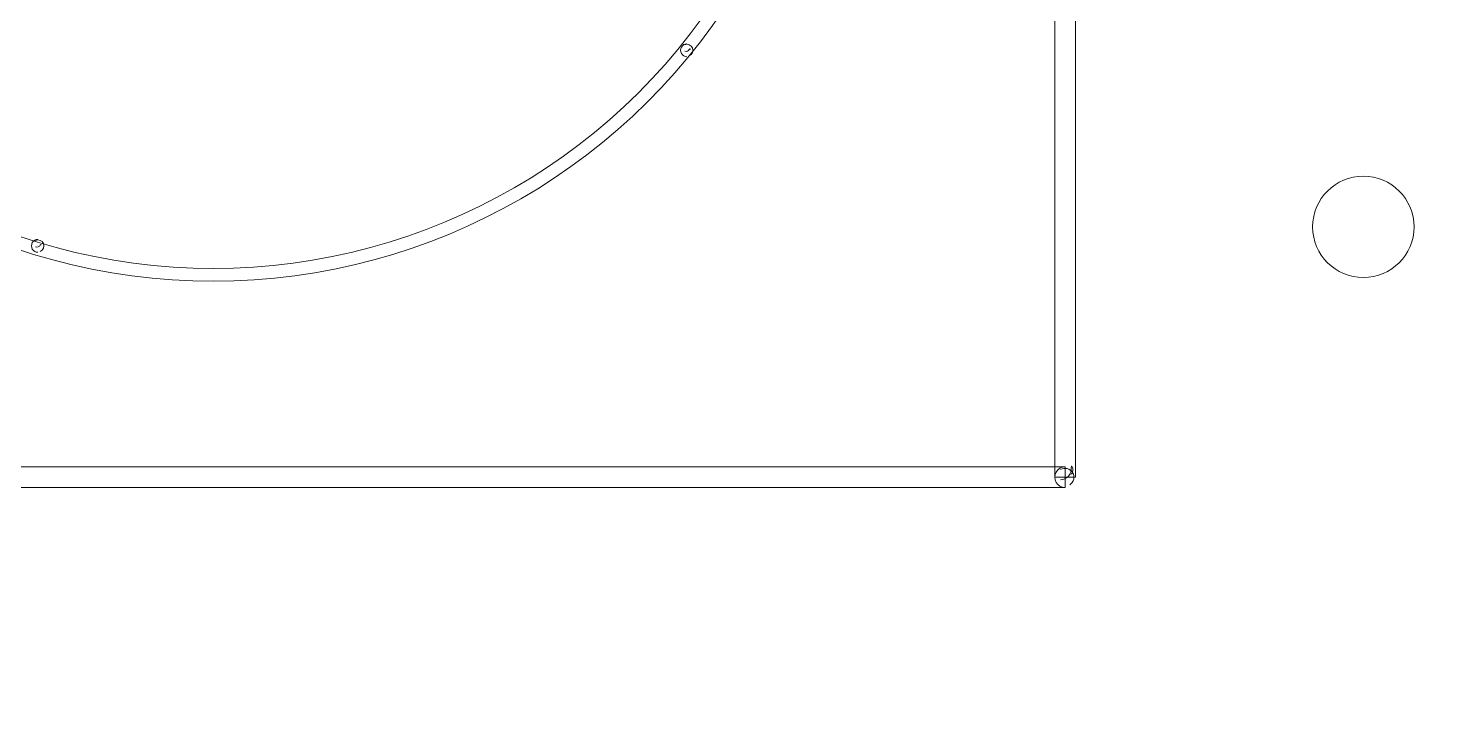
# Model space of a CAD drawing. Header units: millimetres. Extents: x -19.4 to 22.9, y -18.1 to 22.2.
# Drawn here: x -1.89 to 11.99, y -8.82 to -1.95 of the extents above; entities that cross this region are included whole.
import ezdxf

# ---------------------------------------------------------------- set-up
doc = ezdxf.new("R2010")
doc.units = ezdxf.units.MM
doc.header["$MEASUREMENT"] = 0
for name, color, linetype in [('BG_OUTLINE', 7, 'Continuous'), ('PG_SILKSCREEN_TOP', 7, 'Continuous'), ('PIN_TOP', 7, 'Continuous')]:
    doc.layers.add(name, color=color, linetype=linetype)

msp = doc.modelspace()

# ---------------------------------------------------------------- linework, layer by layer
at = {"layer": 'BG_OUTLINE', "lineweight": 9}
msp.add_open_spline([(-13.5636, -18.0908), (-13.5636, -18.0908), (13.4366, -18.0908), (13.4366, -18.0908), (13.4366, -18.0908), (13.4366, -18.0908), (13.4366, 12.9092), (13.4366, 12.9092), (13.4366, 12.9092), (13.4366, 12.9092), (-13.5636, 12.9092), (-13.5636, 12.9092), (-13.5636, 12.9092), (-13.5636, 12.9092), (-13.5636, -18.0908), (-13.5636, -18.0908)], degree=3, knots=[0, 0, 0, 0, 0.25, 0.25, 0.25, 0.25, 0.5, 0.5, 0.5, 0.5, 0.75, 0.75, 0.75, 0.75, 1, 1, 1, 1], dxfattribs=at)
at = {"layer": 'PG_SILKSCREEN_TOP', "lineweight": 9}
for points, knots in [([(8.2349, 9.6184), (8.2349, 9.6184), (8.4381, 9.6184), (8.4381, 9.6184), (8.4381, 9.6184), (8.4381, 9.6184), (8.4381, -6.3814), (8.4381, -6.3814), (8.4381, -6.3814), (8.4381, -6.3814), (8.2349, -6.3814), (8.2349, -6.3814), (8.2349, -6.3814), (8.2349, -6.3814), (8.2349, 9.6184), (8.2349, 9.6184)], [0, 0, 0, 0, 0.25, 0.25, 0.25, 0.25, 0.5, 0.5, 0.5, 0.5, 0.75, 0.75, 0.75, 0.75, 1, 1, 1, 1]), ([(-0.0635, -4.4477), (-2.2297, -4.4477), (-4.2314, -3.292), (-5.3146, -1.416), (-5.3146, -1.416), (-6.3977, 0.4599), (-6.3977, 2.7713), (-5.3146, 4.6474), (-5.3146, 4.6474), (-4.2314, 6.5234), (-2.2297, 7.6791), (-0.0635, 7.6791)], [0, 0, 0, 0, 0.3333333, 0.3333333, 0.3333333, 0.3333333, 0.6666667, 0.6666667, 0.6666667, 0.6666667, 1, 1, 1, 1]), ([(-0.0635, 7.6791), (2.1027, 7.6791), (4.1044, 6.5234), (5.1876, 4.6474), (5.1876, 4.6474), (6.2707, 2.7713), (6.2707, 0.4599), (5.1876, -1.416), (5.1876, -1.416), (4.1044, -3.292), (2.1027, -4.4477), (-0.0635, -4.4477)], [0, 0, 0, 0, 0.3333333, 0.3333333, 0.3333333, 0.3333333, 0.6666667, 0.6666667, 0.6666667, 0.6666667, 1, 1, 1, 1]), ([(-0.0635, 7.5521), (-2.1844, 7.5521), (-4.1441, 6.4206), (-5.2046, 4.5839), (-5.2046, 4.5839), (-6.2651, 2.7471), (-6.2651, 0.4842), (-5.2046, -1.3525), (-5.2046, -1.3525), (-4.1441, -3.1893), (-2.1844, -4.3207), (-0.0635, -4.3207)], [0, 0, 0, 0, 0.3333333, 0.3333333, 0.3333333, 0.3333333, 0.6666667, 0.6666667, 0.6666667, 0.6666667, 1, 1, 1, 1]), ([(-0.0635, -4.3207), (2.0574, -4.3207), (4.0171, -3.1893), (5.0776, -1.3525), (5.0776, -1.3525), (6.1381, 0.4842), (6.1381, 2.7471), (5.0776, 4.5839), (5.0776, 4.5839), (4.0171, 6.4206), (2.0574, 7.5521), (-0.0635, 7.5521)], [0, 0, 0, 0, 0.3333333, 0.3333333, 0.3333333, 0.3333333, 0.6666667, 0.6666667, 0.6666667, 0.6666667, 1, 1, 1, 1]), ([(4.6076, -2.2321), (4.5849, -2.2321), (4.5639, -2.22), (4.5526, -2.2003), (4.5526, -2.2003), (4.5412, -2.1807), (4.5412, -2.1564), (4.5526, -2.1368), (4.5526, -2.1368), (4.564, -2.1171), (4.5848, -2.105), (4.6075, -2.1051)], [0, 0, 0, 0, 0.3333333, 0.3333333, 0.3333333, 0.3333333, 0.6666667, 0.6666667, 0.6666667, 0.6666667, 1, 1, 1, 1]), ([(4.5851, -2.1778), (4.6025, -2.1851), (4.6224, -2.177), (4.6297, -2.1597), (4.6297, -2.1597), (4.637, -2.1424), (4.6471, -2.1668), (4.6298, -2.1594)], [0, 0, 0, 0, 0.5, 0.5, 0.5, 0.5, 1, 1, 1, 1]), ([(4.5852, -2.1143), (4.6152, -2.1019), (4.6494, -2.1162), (4.6618, -2.1461), (4.6618, -2.1461), (4.6742, -2.1761), (4.6598, -2.2105), (4.6299, -2.2229)], [0, 0, 0, 0, 0.5, 0.5, 0.5, 0.5, 1, 1, 1, 1]), ([(4.6075, -2.1686), (4.6075, -2.1686), (4.6075, -2.1686), (4.6075, -2.1686), (4.6075, -2.1686), (4.6075, -2.1686), (4.6075, -2.1686), (4.6074, -2.1686), (4.6074, -2.1686), (4.6074, -2.1686), (4.6074, -2.1686), (4.6074, -2.1686)], [0, 0, 0, 0, 0.3333333, 0.3333333, 0.3333333, 0.3333333, 0.6666667, 0.6666667, 0.6666667, 0.6666667, 1, 1, 1, 1]), ([(-1.7931, -4.1625), (-1.8158, -4.1625), (-1.8368, -4.1504), (-1.8481, -4.1307), (-1.8481, -4.1307), (-1.8595, -4.1111), (-1.8595, -4.0868), (-1.8481, -4.0672), (-1.8481, -4.0672), (-1.8367, -4.0475), (-1.8159, -4.0354), (-1.7932, -4.0355)], [0, 0, 0, 0, 0.3333333, 0.3333333, 0.3333333, 0.3333333, 0.6666667, 0.6666667, 0.6666667, 0.6666667, 1, 1, 1, 1]), ([(-1.7931, -4.1625), (-1.8158, -4.1625), (-1.8368, -4.1504), (-1.8481, -4.1307), (-1.8481, -4.1307), (-1.8595, -4.1111), (-1.8595, -4.0868), (-1.8481, -4.0672), (-1.8481, -4.0672), (-1.8367, -4.0475), (-1.8159, -4.0354), (-1.7932, -4.0355)], [0, 0, 0, 0, 0.3333333, 0.3333333, 0.3333333, 0.3333333, 0.6666667, 0.6666667, 0.6666667, 0.6666667, 1, 1, 1, 1]), ([(-1.8156, -4.1082), (-1.7982, -4.1155), (-1.7783, -4.1074), (-1.771, -4.0901), (-1.771, -4.0901), (-1.7637, -4.0728), (-1.7536, -4.0972), (-1.7709, -4.0898)], [0, 0, 0, 0, 0.5, 0.5, 0.5, 0.5, 1, 1, 1, 1]), ([(-1.8156, -4.1082), (-1.7982, -4.1155), (-1.7783, -4.1074), (-1.771, -4.0901), (-1.771, -4.0901), (-1.7637, -4.0728), (-1.7536, -4.0972), (-1.7709, -4.0898)], [0, 0, 0, 0, 0.5, 0.5, 0.5, 0.5, 1, 1, 1, 1]), ([(-1.8155, -4.0447), (-1.7855, -4.0323), (-1.7513, -4.0466), (-1.7389, -4.0765), (-1.7389, -4.0765), (-1.7265, -4.1065), (-1.7409, -4.1409), (-1.7708, -4.1533)], [0, 0, 0, 0, 0.5, 0.5, 0.5, 0.5, 1, 1, 1, 1]), ([(-1.8155, -4.0447), (-1.7855, -4.0323), (-1.7513, -4.0466), (-1.7389, -4.0765), (-1.7389, -4.0765), (-1.7265, -4.1065), (-1.7409, -4.1409), (-1.7708, -4.1533)], [0, 0, 0, 0, 0.5, 0.5, 0.5, 0.5, 1, 1, 1, 1]), ([(-1.7932, -4.099), (-1.7932, -4.099), (-1.7932, -4.099), (-1.7932, -4.099), (-1.7932, -4.099), (-1.7932, -4.099), (-1.7932, -4.099), (-1.7933, -4.099), (-1.7933, -4.099), (-1.7933, -4.099), (-1.7933, -4.099), (-1.7933, -4.099)], [0, 0, 0, 0, 0.3333333, 0.3333333, 0.3333333, 0.3333333, 0.6666667, 0.6666667, 0.6666667, 0.6666667, 1, 1, 1, 1]), ([(-1.7932, -4.099), (-1.7932, -4.099), (-1.7932, -4.099), (-1.7932, -4.099), (-1.7932, -4.099), (-1.7932, -4.099), (-1.7932, -4.099), (-1.7933, -4.099), (-1.7933, -4.099), (-1.7933, -4.099), (-1.7933, -4.099), (-1.7933, -4.099)], [0, 0, 0, 0, 0.3333333, 0.3333333, 0.3333333, 0.3333333, 0.6666667, 0.6666667, 0.6666667, 0.6666667, 1, 1, 1, 1]), ([(8.2915, -6.4087), (8.354, -6.4048), (8.4015, -6.351), (8.3977, -6.2884), (8.3977, -6.2884), (8.3938, -6.2259), (8.444, -6.3504), (8.3815, -6.3542)], [0, 0, 0, 0, 0.5, 0.5, 0.5, 0.5, 1, 1, 1, 1]), ([(8.2915, -6.4087), (8.354, -6.4048), (8.4015, -6.351), (8.3977, -6.2884), (8.3977, -6.2884), (8.3938, -6.2259), (8.444, -6.3504), (8.3815, -6.3542)], [0, 0, 0, 0, 0.5, 0.5, 0.5, 0.5, 1, 1, 1, 1]), ([(-8.4635, -6.483), (-8.4635, -6.483), (-8.4635, -6.2798), (-8.4635, -6.2798), (-8.4635, -6.2798), (-8.4635, -6.2798), (8.3365, -6.2798), (8.3365, -6.2798), (8.3365, -6.2798), (8.3365, -6.2798), (8.3365, -6.483), (8.3365, -6.483), (8.3365, -6.483), (8.3365, -6.483), (-8.4635, -6.483), (-8.4635, -6.483)], [0, 0, 0, 0, 0.25, 0.25, 0.25, 0.25, 0.5, 0.5, 0.5, 0.5, 0.75, 0.75, 0.75, 0.75, 1, 1, 1, 1]), ([(8.3365, -6.483), (8.3002, -6.4831), (8.2667, -6.4637), (8.2485, -6.4322), (8.2485, -6.4322), (8.2304, -6.4008), (8.2304, -6.362), (8.2485, -6.3306), (8.2485, -6.3306), (8.2667, -6.2992), (8.3002, -6.2798), (8.3365, -6.2798)], [0, 0, 0, 0, 0.3333333, 0.3333333, 0.3333333, 0.3333333, 0.6666667, 0.6666667, 0.6666667, 0.6666667, 1, 1, 1, 1]), ([(8.3365, -6.483), (8.3002, -6.4831), (8.2667, -6.4637), (8.2485, -6.4322), (8.2485, -6.4322), (8.2304, -6.4008), (8.2304, -6.362), (8.2485, -6.3306), (8.2485, -6.3306), (8.2667, -6.2992), (8.3002, -6.2798), (8.3365, -6.2798)], [0, 0, 0, 0, 0.3333333, 0.3333333, 0.3333333, 0.3333333, 0.6666667, 0.6666667, 0.6666667, 0.6666667, 1, 1, 1, 1]), ([(8.2915, -6.3071), (8.3326, -6.2822), (8.386, -6.2953), (8.4108, -6.3364), (8.4108, -6.3364), (8.4357, -6.3774), (8.4225, -6.4309), (8.3815, -6.4558)], [0, 0, 0, 0, 0.5, 0.5, 0.5, 0.5, 1, 1, 1, 1]), ([(8.2915, -6.3071), (8.3326, -6.2822), (8.386, -6.2953), (8.4108, -6.3364), (8.4108, -6.3364), (8.4357, -6.3774), (8.4225, -6.4309), (8.3815, -6.4558)], [0, 0, 0, 0, 0.5, 0.5, 0.5, 0.5, 1, 1, 1, 1]), ([(8.3365, -6.3814), (8.3365, -6.3814), (8.3365, -6.3814), (8.3365, -6.3814), (8.3365, -6.3814), (8.3365, -6.3814), (8.3365, -6.3814), (8.3364, -6.3814), (8.3364, -6.3814), (8.3364, -6.3814), (8.3364, -6.3814), (8.3364, -6.3814)], [0, 0, 0, 0, 0.3333333, 0.3333333, 0.3333333, 0.3333333, 0.6666667, 0.6666667, 0.6666667, 0.6666667, 1, 1, 1, 1]), ([(8.3365, -6.3814), (8.3365, -6.3814), (8.3365, -6.3814), (8.3365, -6.3814), (8.3365, -6.3814), (8.3365, -6.3814), (8.3365, -6.3814), (8.3364, -6.3814), (8.3364, -6.3814), (8.3364, -6.3814), (8.3364, -6.3814), (8.3364, -6.3814)], [0, 0, 0, 0, 0.3333333, 0.3333333, 0.3333333, 0.3333333, 0.6666667, 0.6666667, 0.6666667, 0.6666667, 1, 1, 1, 1])]:
    msp.add_open_spline(points, degree=3, knots=knots, dxfattribs=at)
at = {"layer": 'PIN_TOP', "lineweight": 9}
msp.add_open_spline([(11.7775, -3.9116), (11.7775, -3.6354), (11.5537, -3.4116), (11.2776, -3.4116), (11.2776, -3.4116), (11.0014, -3.4116), (10.7776, -3.6354), (10.7776, -3.9115), (10.7776, -3.9115), (10.7776, -4.1877), (11.0014, -4.4115), (11.2775, -4.4115), (11.2775, -4.4115), (11.5537, -4.4116), (11.7775, -4.1877), (11.7775, -3.9116)], degree=3, knots=[0, 0, 0, 0, 0.25, 0.25, 0.25, 0.25, 0.5, 0.5, 0.5, 0.5, 0.75, 0.75, 0.75, 0.75, 1, 1, 1, 1], dxfattribs=at)

doc.saveas('drawing.dxf')
